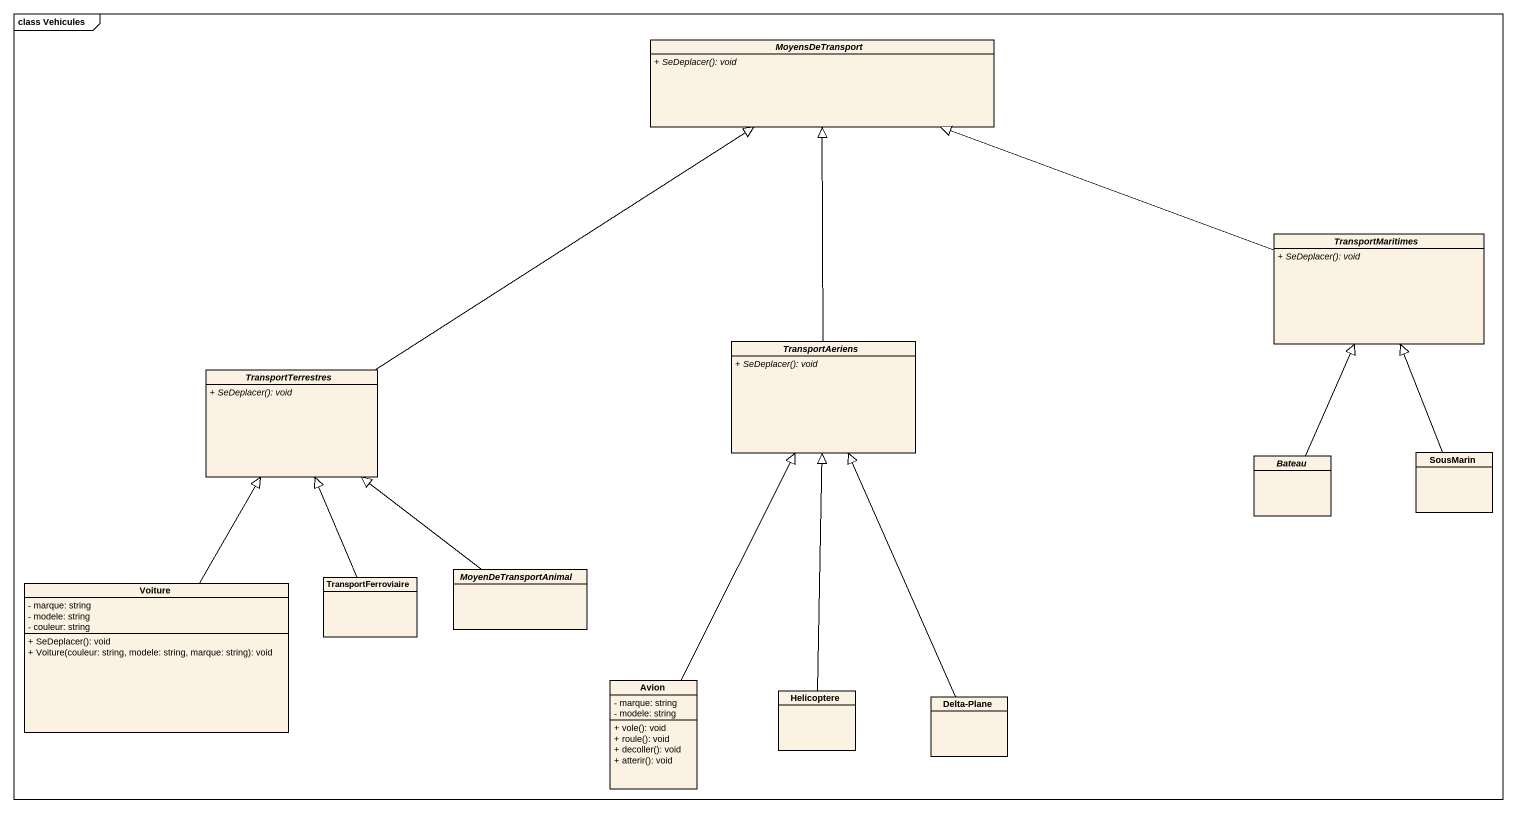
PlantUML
@startuml
mainframe class Vehicules
hide circle
hide empty members
skinparam classAttributeIconSize 0
abstract class MoyensDeTransport {
  {abstract} + SeDeplacer(): void
}
abstract class TransportMaritimes {
  {abstract} + SeDeplacer(): void
}
abstract class TransportAeriens {
  {abstract} + SeDeplacer(): void
}
abstract class TransportTerrestres {
  {abstract} + SeDeplacer(): void
}
abstract class Bateau
class SousMarin
abstract class MoyenDeTransportAnimal
class Voiture {
  - marque: string
  - modele: string
  - couleur: string
  + SeDeplacer(): void
  + Voiture(couleur: string, modele: string, marque: string): void
}
class TransportFerroviaire
class Avion {
  - marque: string
  - modele: string
  + vole(): void
  + roule(): void
  + decoller(): void
  + atterir(): void
}
class Helicoptere
class "Delta-Plane" as Delta_Plane
TransportMaritimes -left-|> MoyensDeTransport
TransportAeriens -up-|> MoyensDeTransport
TransportTerrestres -up-|> MoyensDeTransport
Bateau -up-|> TransportMaritimes
SousMarin -up-|> TransportMaritimes
MoyenDeTransportAnimal -up-|> TransportTerrestres
Voiture -up-|> TransportTerrestres
TransportFerroviaire -up-|> TransportTerrestres
Avion -up-|> TransportAeriens
Helicoptere -up-|> TransportAeriens
Delta_Plane -up-|> TransportAeriens
@enduml
